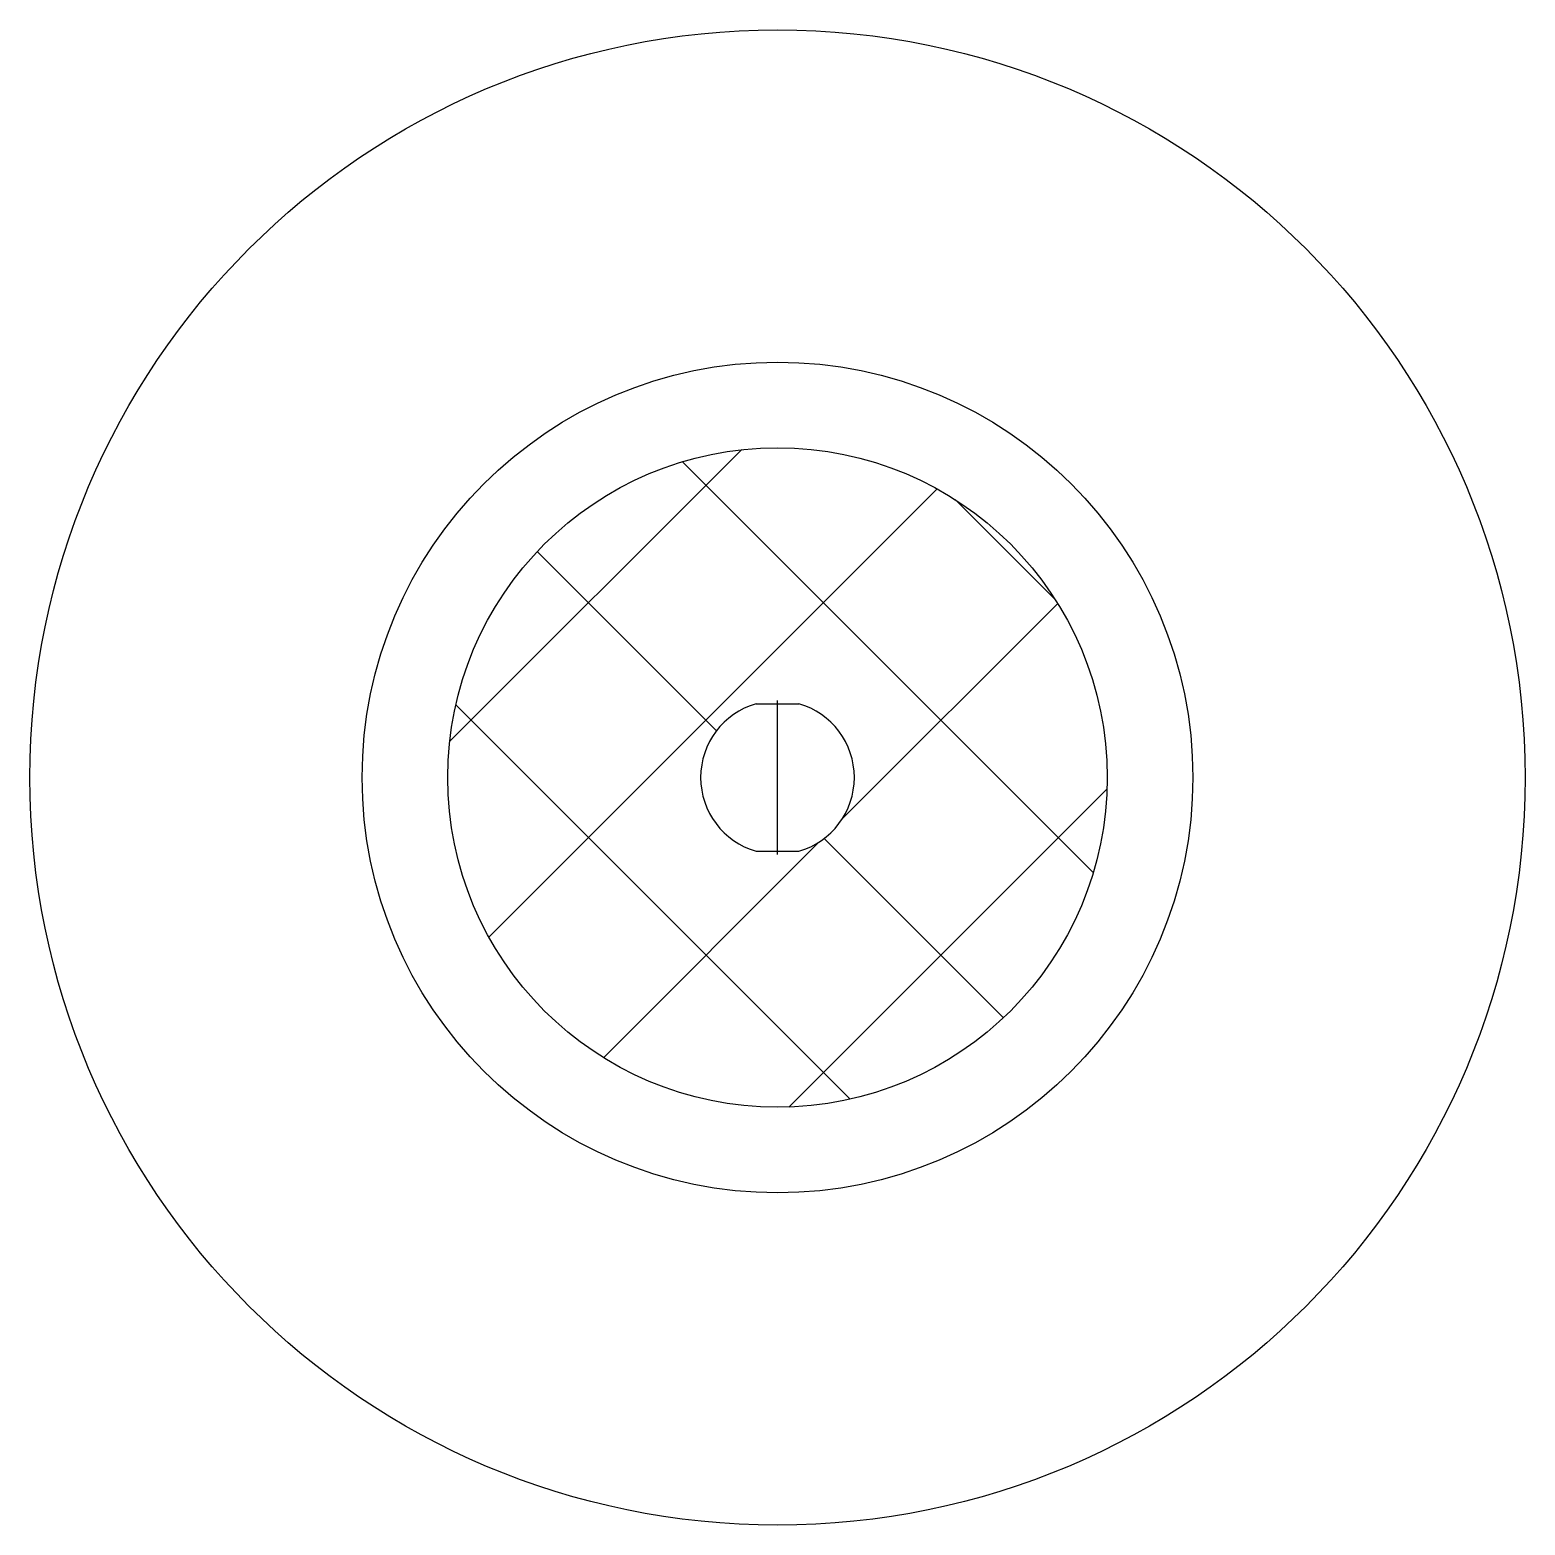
# Model space of a CAD drawing. Header units: millimetres. Extents: x -2887.811 to -2886.911, y 3745.202 to 3746.102.
import ezdxf

# ---------------------------------------------------------------- set-up
doc = ezdxf.new("R2010")
doc.units = ezdxf.units.MM
doc.layers.add('Ele_caixas', color=2, linetype='Continuous')

msp = doc.modelspace()

# ---------------------------------------------------------------- hatches: boundary and pattern name
at = {"layer": 'Ele_caixas'}
h = msp.add_hatch(dxfattribs=at)
h.set_pattern_fill('ANSI37', color=1, scale=0.8, style=0)
h.set_pattern_definition([(45, (-2893.62712, 3839.30733), (-0.07071068, 0.07071068), []), (135, (-2893.62712, 3839.30733), (-0.07071068, -0.07071068), [])])
h.paths.add_polyline_path([(-2887.55997, 3745.65201, 1), (-2887.16291, 3745.65201, 1)])
h.paths.add_polyline_path([(-2887.37431, 3745.69644), (-2887.34857, 3745.69644, -0.751475), (-2887.34857, 3745.60758), (-2887.37431, 3745.60758, -0.751475)], flags=16)

# ---------------------------------------------------------------- linework, layer by layer
at = {"layer": 'Ele_caixas', "color": 1}
for p, q in [((-2887.37431, 3745.69644), (-2887.34857, 3745.69644)), ((-2887.36144, 3745.60575), (-2887.36144, 3745.69826)), ((-2887.37431, 3745.60758), (-2887.34857, 3745.60758))]:
    msp.add_line(p, q, dxfattribs=at)
at = {"layer": 'Ele_caixas', "color": 3}
msp.add_circle((-2887.36144, 3745.65201), 0.45, dxfattribs=at)
at = {"layer": 'Ele_caixas', "color": 2}
msp.add_circle((-2887.36144, 3745.65201), 0.25, dxfattribs=at)
at = {"layer": 'Ele_caixas', "color": 1}
msp.add_circle((-2887.36144, 3745.65201), 0.19853, dxfattribs=at)
for start, end in [(106.15213, 253.84787), (286.15213, 73.84787)]:
    msp.add_arc((-2887.36144, 3745.65201), 0.04626, start, end, dxfattribs=at)

doc.saveas('drawing.dxf')
